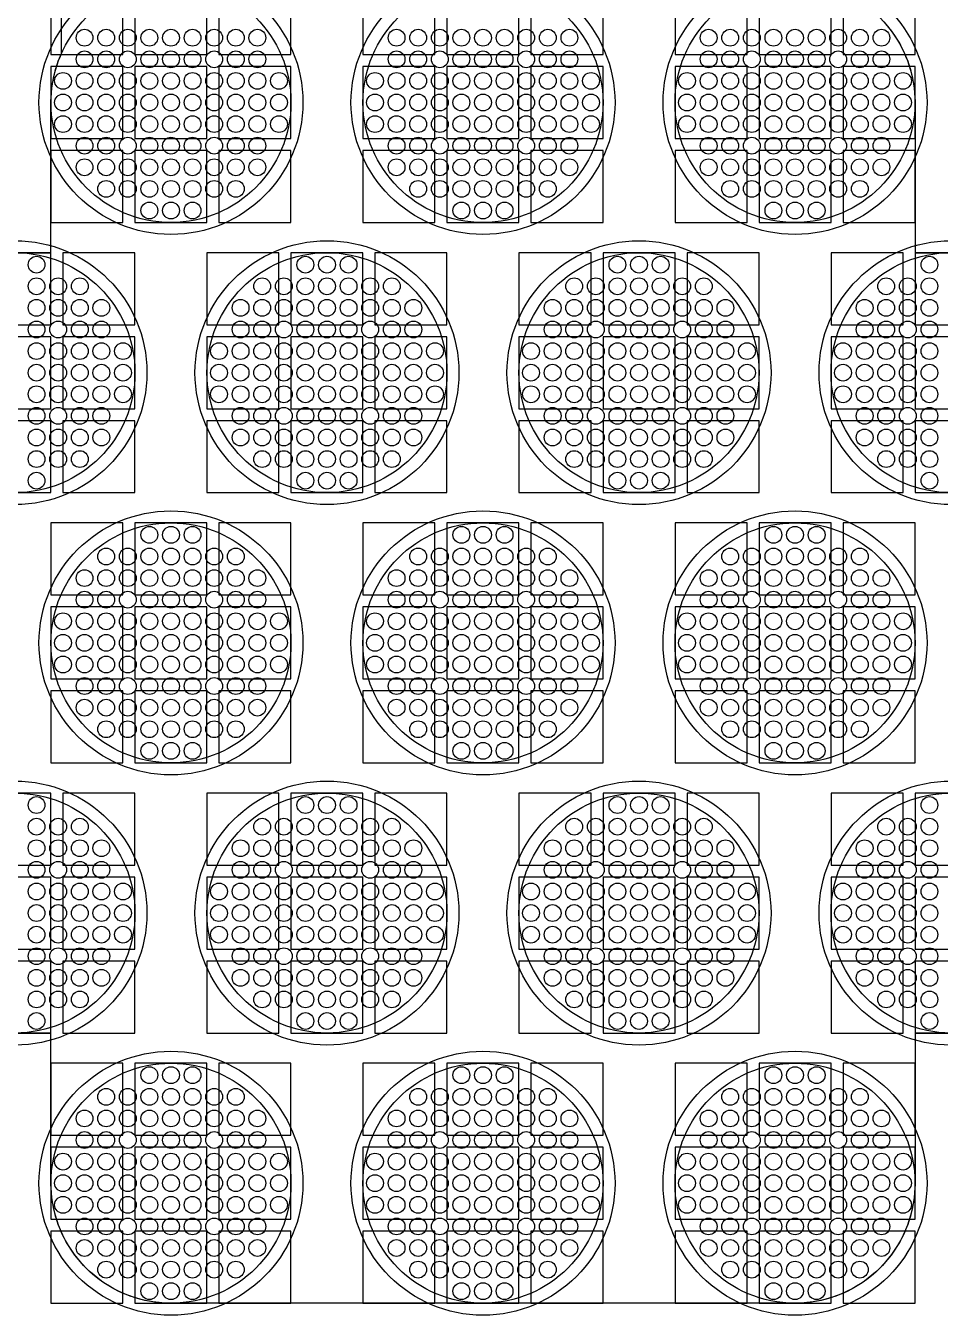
# Model space of a CAD drawing. Extents: x -49 to 54, y -38 to 38.
# Drawn here: x 17.14 to 20.95, y 14.48 to 19.85 of the extents above; entities that cross this region are included whole.
import ezdxf

# ---------------------------------------------------------------- set-up
doc = ezdxf.new("R2010")
doc.units = 0
for name, color, linetype in [('BACK_LAYER', 5, 'CONTINUOUS'), ('COND_LAYER_LOWER_ELECTRODE', 6, 'CONTINUOUS'), ('CONDUCTIVE_LAYER_BACK_LAYER', 2, 'CONTINUOUS'), ('EMITTER', 3, 'CONTINUOUS'), ('LOWER_ELECTRODE', 1, 'CONTINUOUS')]:
    doc.layers.add(name, color=color, linetype=linetype)

msp = doc.modelspace()

# ---------------------------------------------------------------- linework, layer by layer
at = {"layer": 'BACK_LAYER'}
for points in [[(17.2465, 19.7319), (17.5465, 19.7319), (17.5465, 20.0319), (17.2465, 20.0319)], [(17.5965, 19.7319), (17.8965, 19.7319), (17.8965, 20.0319), (17.5965, 20.0319)], [(17.9465, 19.7319), (18.2465, 19.7319), (18.2465, 20.0319), (17.9465, 20.0319)], [(18.5465, 19.7319), (18.8465, 19.7319), (18.8465, 20.0319), (18.5465, 20.0319)], [(18.8965, 19.7319), (19.1965, 19.7319), (19.1965, 20.0319), (18.8965, 20.0319)], [(19.2465, 19.7319), (19.5465, 19.7319), (19.5465, 20.0319), (19.2465, 20.0319)], [(19.8465, 19.7319), (20.1465, 19.7319), (20.1465, 20.0319), (19.8465, 20.0319)], [(20.1965, 19.7319), (20.4965, 19.7319), (20.4965, 20.0319), (20.1965, 20.0319)], [(20.5465, 19.7319), (20.8465, 19.7319), (20.8465, 20.0319), (20.5465, 20.0319)], [(17.2465, 19.3819), (17.5465, 19.3819), (17.5465, 19.6819), (17.2465, 19.6819)], [(17.5965, 19.3819), (17.8965, 19.3819), (17.8965, 19.6819), (17.5965, 19.6819)], [(17.9465, 19.3819), (18.2465, 19.3819), (18.2465, 19.6819), (17.9465, 19.6819)], [(18.5465, 19.3819), (18.8465, 19.3819), (18.8465, 19.6819), (18.5465, 19.6819)], [(18.8965, 19.3819), (19.1965, 19.3819), (19.1965, 19.6819), (18.8965, 19.6819)], [(19.2465, 19.3819), (19.5465, 19.3819), (19.5465, 19.6819), (19.2465, 19.6819)], [(19.8465, 19.3819), (20.1465, 19.3819), (20.1465, 19.6819), (19.8465, 19.6819)], [(20.1965, 19.3819), (20.4965, 19.3819), (20.4965, 19.6819), (20.1965, 19.6819)], [(20.5465, 19.3819), (20.8465, 19.3819), (20.8465, 19.6819), (20.5465, 19.6819)], [(17.2465, 19.0319), (17.5465, 19.0319), (17.5465, 19.3319), (17.2465, 19.3319)], [(17.5965, 19.0319), (17.8965, 19.0319), (17.8965, 19.3319), (17.5965, 19.3319)], [(17.9465, 19.0319), (18.2465, 19.0319), (18.2465, 19.3319), (17.9465, 19.3319)], [(18.5465, 19.0319), (18.8465, 19.0319), (18.8465, 19.3319), (18.5465, 19.3319)], [(18.8965, 19.0319), (19.1965, 19.0319), (19.1965, 19.3319), (18.8965, 19.3319)], [(19.2465, 19.0319), (19.5465, 19.0319), (19.5465, 19.3319), (19.2465, 19.3319)], [(19.8465, 19.0319), (20.1465, 19.0319), (20.1465, 19.3319), (19.8465, 19.3319)], [(20.1965, 19.0319), (20.4965, 19.0319), (20.4965, 19.3319), (20.1965, 19.3319)], [(20.5465, 19.0319), (20.8465, 19.0319), (20.8465, 19.3319), (20.5465, 19.3319)], [(16.9465, 18.6061), (17.2465, 18.6061), (17.2465, 18.9061), (16.9465, 18.9061)], [(17.2965, 18.6061), (17.5965, 18.6061), (17.5965, 18.9061), (17.2965, 18.9061)], [(17.8965, 18.6061), (18.1965, 18.6061), (18.1965, 18.9061), (17.8965, 18.9061)], [(18.2465, 18.6061), (18.5465, 18.6061), (18.5465, 18.9061), (18.2465, 18.9061)], [(18.5965, 18.6061), (18.8965, 18.6061), (18.8965, 18.9061), (18.5965, 18.9061)], [(19.1965, 18.6061), (19.4965, 18.6061), (19.4965, 18.9061), (19.1965, 18.9061)], [(19.5465, 18.6061), (19.8465, 18.6061), (19.8465, 18.9061), (19.5465, 18.9061)], [(19.8965, 18.6061), (20.1965, 18.6061), (20.1965, 18.9061), (19.8965, 18.9061)], [(20.4965, 18.6061), (20.7965, 18.6061), (20.7965, 18.9061), (20.4965, 18.9061)], [(20.8465, 18.6061), (21.1465, 18.6061), (21.1465, 18.9061), (20.8465, 18.9061)], [(16.9465, 18.2561), (17.2465, 18.2561), (17.2465, 18.5561), (16.9465, 18.5561)], [(17.2965, 18.2561), (17.5965, 18.2561), (17.5965, 18.5561), (17.2965, 18.5561)], [(17.8965, 18.2561), (18.1965, 18.2561), (18.1965, 18.5561), (17.8965, 18.5561)], [(18.2465, 18.2561), (18.5465, 18.2561), (18.5465, 18.5561), (18.2465, 18.5561)], [(18.5965, 18.2561), (18.8965, 18.2561), (18.8965, 18.5561), (18.5965, 18.5561)], [(19.1965, 18.2561), (19.4965, 18.2561), (19.4965, 18.5561), (19.1965, 18.5561)], [(19.5465, 18.2561), (19.8465, 18.2561), (19.8465, 18.5561), (19.5465, 18.5561)], [(19.8965, 18.2561), (20.1965, 18.2561), (20.1965, 18.5561), (19.8965, 18.5561)], [(20.4965, 18.2561), (20.7965, 18.2561), (20.7965, 18.5561), (20.4965, 18.5561)], [(20.8465, 18.2561), (21.1465, 18.2561), (21.1465, 18.5561), (20.8465, 18.5561)], [(16.9465, 17.9061), (17.2465, 17.9061), (17.2465, 18.2061), (16.9465, 18.2061)], [(17.2965, 17.9061), (17.5965, 17.9061), (17.5965, 18.2061), (17.2965, 18.2061)], [(17.8965, 17.9061), (18.1965, 17.9061), (18.1965, 18.2061), (17.8965, 18.2061)], [(18.2465, 17.9061), (18.5465, 17.9061), (18.5465, 18.2061), (18.2465, 18.2061)], [(18.5965, 17.9061), (18.8965, 17.9061), (18.8965, 18.2061), (18.5965, 18.2061)], [(19.1965, 17.9061), (19.4965, 17.9061), (19.4965, 18.2061), (19.1965, 18.2061)], [(19.5465, 17.9061), (19.8465, 17.9061), (19.8465, 18.2061), (19.5465, 18.2061)], [(19.8965, 17.9061), (20.1965, 17.9061), (20.1965, 18.2061), (19.8965, 18.2061)], [(20.4965, 17.9061), (20.7965, 17.9061), (20.7965, 18.2061), (20.4965, 18.2061)], [(20.8465, 17.9061), (21.1465, 17.9061), (21.1465, 18.2061), (20.8465, 18.2061)], [(17.2465, 17.4802), (17.5465, 17.4802), (17.5465, 17.7802), (17.2465, 17.7802)], [(17.5965, 17.4802), (17.8965, 17.4802), (17.8965, 17.7802), (17.5965, 17.7802)], [(17.9465, 17.4802), (18.2465, 17.4802), (18.2465, 17.7802), (17.9465, 17.7802)], [(18.5465, 17.4802), (18.8465, 17.4802), (18.8465, 17.7802), (18.5465, 17.7802)], [(18.8965, 17.4802), (19.1965, 17.4802), (19.1965, 17.7802), (18.8965, 17.7802)], [(19.2465, 17.4802), (19.5465, 17.4802), (19.5465, 17.7802), (19.2465, 17.7802)], [(19.8465, 17.4802), (20.1465, 17.4802), (20.1465, 17.7802), (19.8465, 17.7802)], [(20.1965, 17.4802), (20.4965, 17.4802), (20.4965, 17.7802), (20.1965, 17.7802)], [(20.5465, 17.4802), (20.8465, 17.4802), (20.8465, 17.7802), (20.5465, 17.7802)], [(17.2465, 17.1302), (17.5465, 17.1302), (17.5465, 17.4302), (17.2465, 17.4302)], [(17.5965, 17.1302), (17.8965, 17.1302), (17.8965, 17.4302), (17.5965, 17.4302)], [(17.9465, 17.1302), (18.2465, 17.1302), (18.2465, 17.4302), (17.9465, 17.4302)], [(18.5465, 17.1302), (18.8465, 17.1302), (18.8465, 17.4302), (18.5465, 17.4302)], [(18.8965, 17.1302), (19.1965, 17.1302), (19.1965, 17.4302), (18.8965, 17.4302)], [(19.2465, 17.1302), (19.5465, 17.1302), (19.5465, 17.4302), (19.2465, 17.4302)], [(19.8465, 17.1302), (20.1465, 17.1302), (20.1465, 17.4302), (19.8465, 17.4302)], [(20.1965, 17.1302), (20.4965, 17.1302), (20.4965, 17.4302), (20.1965, 17.4302)], [(20.5465, 17.1302), (20.8465, 17.1302), (20.8465, 17.4302), (20.5465, 17.4302)], [(17.2465, 16.7802), (17.5465, 16.7802), (17.5465, 17.0802), (17.2465, 17.0802)], [(17.5965, 16.7802), (17.8965, 16.7802), (17.8965, 17.0802), (17.5965, 17.0802)], [(17.9465, 16.7802), (18.2465, 16.7802), (18.2465, 17.0802), (17.9465, 17.0802)], [(18.5465, 16.7802), (18.8465, 16.7802), (18.8465, 17.0802), (18.5465, 17.0802)], [(18.8965, 16.7802), (19.1965, 16.7802), (19.1965, 17.0802), (18.8965, 17.0802)], [(19.2465, 16.7802), (19.5465, 16.7802), (19.5465, 17.0802), (19.2465, 17.0802)], [(19.8465, 16.7802), (20.1465, 16.7802), (20.1465, 17.0802), (19.8465, 17.0802)], [(20.1965, 16.7802), (20.4965, 16.7802), (20.4965, 17.0802), (20.1965, 17.0802)], [(20.5465, 16.7802), (20.8465, 16.7802), (20.8465, 17.0802), (20.5465, 17.0802)], [(16.9465, 16.3544), (17.2465, 16.3544), (17.2465, 16.6544), (16.9465, 16.6544)], [(17.2965, 16.3544), (17.5965, 16.3544), (17.5965, 16.6544), (17.2965, 16.6544)], [(17.8965, 16.3544), (18.1965, 16.3544), (18.1965, 16.6544), (17.8965, 16.6544)], [(18.2465, 16.3544), (18.5465, 16.3544), (18.5465, 16.6544), (18.2465, 16.6544)], [(18.5965, 16.3544), (18.8965, 16.3544), (18.8965, 16.6544), (18.5965, 16.6544)], [(19.1965, 16.3544), (19.4965, 16.3544), (19.4965, 16.6544), (19.1965, 16.6544)], [(19.5465, 16.3544), (19.8465, 16.3544), (19.8465, 16.6544), (19.5465, 16.6544)], [(19.8965, 16.3544), (20.1965, 16.3544), (20.1965, 16.6544), (19.8965, 16.6544)], [(20.4965, 16.3544), (20.7965, 16.3544), (20.7965, 16.6544), (20.4965, 16.6544)], [(20.8465, 16.3544), (21.1465, 16.3544), (21.1465, 16.6544), (20.8465, 16.6544)], [(16.9465, 16.0044), (17.2465, 16.0044), (17.2465, 16.3044), (16.9465, 16.3044)], [(17.2965, 16.0044), (17.5965, 16.0044), (17.5965, 16.3044), (17.2965, 16.3044)], [(17.8965, 16.0044), (18.1965, 16.0044), (18.1965, 16.3044), (17.8965, 16.3044)], [(18.2465, 16.0044), (18.5465, 16.0044), (18.5465, 16.3044), (18.2465, 16.3044)], [(18.5965, 16.0044), (18.8965, 16.0044), (18.8965, 16.3044), (18.5965, 16.3044)], [(19.1965, 16.0044), (19.4965, 16.0044), (19.4965, 16.3044), (19.1965, 16.3044)], [(19.5465, 16.0044), (19.8465, 16.0044), (19.8465, 16.3044), (19.5465, 16.3044)], [(19.8965, 16.0044), (20.1965, 16.0044), (20.1965, 16.3044), (19.8965, 16.3044)], [(20.4965, 16.0044), (20.7965, 16.0044), (20.7965, 16.3044), (20.4965, 16.3044)], [(20.8465, 16.0044), (21.1465, 16.0044), (21.1465, 16.3044), (20.8465, 16.3044)], [(16.9465, 15.6544), (17.2465, 15.6544), (17.2465, 15.9544), (16.9465, 15.9544)], [(17.2965, 15.6544), (17.5965, 15.6544), (17.5965, 15.9544), (17.2965, 15.9544)], [(17.8965, 15.6544), (18.1965, 15.6544), (18.1965, 15.9544), (17.8965, 15.9544)], [(18.2465, 15.6544), (18.5465, 15.6544), (18.5465, 15.9544), (18.2465, 15.9544)], [(18.5965, 15.6544), (18.8965, 15.6544), (18.8965, 15.9544), (18.5965, 15.9544)], [(19.1965, 15.6544), (19.4965, 15.6544), (19.4965, 15.9544), (19.1965, 15.9544)], [(19.5465, 15.6544), (19.8465, 15.6544), (19.8465, 15.9544), (19.5465, 15.9544)], [(19.8965, 15.6544), (20.1965, 15.6544), (20.1965, 15.9544), (19.8965, 15.9544)], [(20.4965, 15.6544), (20.7965, 15.6544), (20.7965, 15.9544), (20.4965, 15.9544)], [(20.8465, 15.6544), (21.1465, 15.6544), (21.1465, 15.9544), (20.8465, 15.9544)], [(17.2465, 15.2286), (17.5465, 15.2286), (17.5465, 15.5286), (17.2465, 15.5286)], [(17.5965, 15.2286), (17.8965, 15.2286), (17.8965, 15.5286), (17.5965, 15.5286)], [(17.9465, 15.2286), (18.2465, 15.2286), (18.2465, 15.5286), (17.9465, 15.5286)], [(18.5465, 15.2286), (18.8465, 15.2286), (18.8465, 15.5286), (18.5465, 15.5286)], [(18.8965, 15.2286), (19.1965, 15.2286), (19.1965, 15.5286), (18.8965, 15.5286)], [(19.2465, 15.2286), (19.5465, 15.2286), (19.5465, 15.5286), (19.2465, 15.5286)], [(19.8465, 15.2286), (20.1465, 15.2286), (20.1465, 15.5286), (19.8465, 15.5286)], [(20.1965, 15.2286), (20.4965, 15.2286), (20.4965, 15.5286), (20.1965, 15.5286)], [(20.5465, 15.2286), (20.8465, 15.2286), (20.8465, 15.5286), (20.5465, 15.5286)], [(17.2465, 14.8786), (17.5465, 14.8786), (17.5465, 15.1786), (17.2465, 15.1786)], [(17.5965, 14.8786), (17.8965, 14.8786), (17.8965, 15.1786), (17.5965, 15.1786)], [(17.9465, 14.8786), (18.2465, 14.8786), (18.2465, 15.1786), (17.9465, 15.1786)], [(18.5465, 14.8786), (18.8465, 14.8786), (18.8465, 15.1786), (18.5465, 15.1786)], [(18.8965, 14.8786), (19.1965, 14.8786), (19.1965, 15.1786), (18.8965, 15.1786)], [(19.2465, 14.8786), (19.5465, 14.8786), (19.5465, 15.1786), (19.2465, 15.1786)], [(19.8465, 14.8786), (20.1465, 14.8786), (20.1465, 15.1786), (19.8465, 15.1786)], [(20.1965, 14.8786), (20.4965, 14.8786), (20.4965, 15.1786), (20.1965, 15.1786)], [(20.5465, 14.8786), (20.8465, 14.8786), (20.8465, 15.1786), (20.5465, 15.1786)], [(17.2465, 14.5286), (17.5465, 14.5286), (17.5465, 14.8286), (17.2465, 14.8286)], [(17.5965, 14.5286), (17.8965, 14.5286), (17.8965, 14.8286), (17.5965, 14.8286)], [(17.9465, 14.5286), (18.2465, 14.5286), (18.2465, 14.8286), (17.9465, 14.8286)], [(18.5465, 14.5286), (18.8465, 14.5286), (18.8465, 14.8286), (18.5465, 14.8286)], [(18.8965, 14.5286), (19.1965, 14.5286), (19.1965, 14.8286), (18.8965, 14.8286)], [(19.2465, 14.5286), (19.5465, 14.5286), (19.5465, 14.8286), (19.2465, 14.8286)], [(19.8465, 14.5286), (20.1465, 14.5286), (20.1465, 14.8286), (19.8465, 14.8286)], [(20.1965, 14.5286), (20.4965, 14.5286), (20.4965, 14.8286), (20.1965, 14.8286)], [(20.5465, 14.5286), (20.8465, 14.5286), (20.8465, 14.8286), (20.5465, 14.8286)]]:
    msp.add_lwpolyline(points, close=True, dxfattribs=at)
at = {"layer": 'COND_LAYER_LOWER_ELECTRODE'}
for centre in [(17.7465, 19.5319), (19.0465, 19.5319), (20.3465, 19.5319), (17.0965, 18.4061), (18.3965, 18.4061), (19.6965, 18.4061), (20.9965, 18.4061), (17.7465, 17.2802), (19.0465, 17.2802), (20.3465, 17.2802), (17.0965, 16.1544), (18.3965, 16.1544), (19.6965, 16.1544), (20.9965, 16.1544), (17.7465, 15.0286), (19.0465, 15.0286), (20.3465, 15.0286)]:
    msp.add_circle(centre, 0.55, dxfattribs=at)
at = {"layer": 'CONDUCTIVE_LAYER_BACK_LAYER'}
for points in [[(17.0866, 18.906), (17.2465, 18.906), (17.2465, 19.5319), (17.2469, 19.5518), (17.2481, 19.5716), (17.2501, 19.5914), (17.2528, 19.6111), (17.2564, 19.6307), (17.2607, 19.6501), (17.2658, 19.6693), (17.2716, 19.6883), (17.2782, 19.707), (17.2855, 19.7255), (17.2896, 19.7347), (17.2896, 20.5122)], [(20.7238, 19.86), (20.7365, 19.8447), (20.7487, 19.829), (20.7602, 19.8128), (20.771, 19.7961), (20.7812, 19.779), (20.7906, 19.7615), (20.7994, 19.7437), (20.8075, 19.7255), (20.8148, 19.707), (20.8214, 19.6883), (20.8273, 19.6693), (20.8323, 19.6501), (20.8367, 19.6307), (20.8402, 19.6111), (20.843, 19.5914), (20.8449, 19.5716), (20.8461, 19.5518), (20.8465, 19.5319), (20.8465, 18.906), (21.0064, 18.906)], [(21.0064, 15.6545), (20.8465, 15.6545), (20.8465, 15.0286), (20.8461, 15.0087), (20.8449, 14.9888), (20.843, 14.969), (20.8402, 14.9494), (20.8367, 14.9298), (20.8323, 14.9104), (20.8273, 14.8912), (20.8214, 14.8722), (20.8148, 14.8534), (20.8075, 14.8349), (20.7994, 14.8167), (20.7906, 14.7989), (20.7812, 14.7814), (20.771, 14.7643), (20.7602, 14.7477), (20.7487, 14.7315), (20.7365, 14.7157), (20.7238, 14.7004), (20.7104, 14.6857), (20.6965, 14.6715), (20.6821, 14.6579), (20.6671, 14.6448), (20.6515, 14.6324), (20.6356, 14.6206), (20.6191, 14.6094), (20.6022, 14.5989), (20.5849, 14.5891), (20.5673, 14.5799), (20.5493, 14.5715), (20.5309, 14.5638), (20.5123, 14.5568), (20.4934, 14.5506), (20.4743, 14.5452), (20.455, 14.5405), (20.4355, 14.5365), (20.4159, 14.5334), (20.3961, 14.531), (20.3763, 14.5294), (20.3564, 14.5287), (17.7366, 14.5287), (17.7167, 14.5294), (17.6969, 14.531), (17.6771, 14.5334), (17.6575, 14.5365), (17.638, 14.5405), (17.6187, 14.5452), (17.5996, 14.5506), (17.5807, 14.5568), (17.5621, 14.5638), (17.5437, 14.5715), (17.5257, 14.5799), (17.5081, 14.5891), (17.4908, 14.5989), (17.4739, 14.6094), (17.4575, 14.6206), (17.4415, 14.6324), (17.426, 14.6448), (17.411, 14.6579), (17.3965, 14.6715), (17.3826, 14.6857), (17.3692, 14.7004), (17.3565, 14.7157), (17.3443, 14.7315), (17.3329, 14.7477), (17.322, 14.7643), (17.3118, 14.7814), (17.3024, 14.7989), (17.2936, 14.8167), (17.2855, 14.8349), (17.2782, 14.8534), (17.2716, 14.8722), (17.2658, 14.8912), (17.2607, 14.9104), (17.2564, 14.9298), (17.2528, 14.9494), (17.2501, 14.969), (17.2481, 14.9888), (17.2469, 15.0087), (17.2465, 15.0286), (17.2465, 15.6545), (17.0866, 15.6545)]]:
    msp.add_lwpolyline(points, dxfattribs=at)
at = {"layer": 'EMITTER'}
for centre in [(17.7465, 19.5319), (19.0465, 19.5319), (20.3465, 19.5319), (17.0965, 18.4061), (18.3965, 18.4061), (19.6965, 18.4061), (20.9965, 18.4061), (17.7465, 17.2802), (19.0465, 17.2802), (20.3465, 17.2802), (17.0965, 16.1544), (18.3965, 16.1544), (19.6965, 16.1544), (20.9965, 16.1544), (17.7465, 15.0286), (19.0465, 15.0286), (20.3465, 15.0286)]:
    msp.add_circle(centre, 0.5, dxfattribs=at)
at = {"layer": 'LOWER_ELECTRODE'}
for centre in [(17.3865, 19.8019), (17.4765, 19.8019), (17.5665, 19.8019), (17.6565, 19.8019), (17.7465, 19.8019), (17.8365, 19.8019), (17.9265, 19.8019), (18.0165, 19.8019), (18.1065, 19.8019), (18.6865, 19.8019), (18.7765, 19.8019), (18.8665, 19.8019), (18.9565, 19.8019), (19.0465, 19.8019), (19.1365, 19.8019), (19.2265, 19.8019), (19.3165, 19.8019), (19.4065, 19.8019), (19.9865, 19.8019), (20.0765, 19.8019), (20.1665, 19.8019), (20.2565, 19.8019), (20.3465, 19.8019), (20.4365, 19.8019), (20.5265, 19.8019), (20.6165, 19.8019), (20.7065, 19.8019), (17.3865, 19.7119), (17.4765, 19.7119), (17.5665, 19.7119), (17.6565, 19.7119), (17.7465, 19.7119), (17.8365, 19.7119), (17.9265, 19.7119), (18.0165, 19.7119), (18.1065, 19.7119), (18.6865, 19.7119), (18.7765, 19.7119), (18.8665, 19.7119), (18.9565, 19.7119), (19.0465, 19.7119), (19.1365, 19.7119), (19.2265, 19.7119), (19.3165, 19.7119), (19.4065, 19.7119), (19.9865, 19.7119), (20.0765, 19.7119), (20.1665, 19.7119), (20.2565, 19.7119), (20.3465, 19.7119), (20.4365, 19.7119), (20.5265, 19.7119), (20.6165, 19.7119), (20.7065, 19.7119), (17.2965, 19.6219), (17.3865, 19.6219), (17.4765, 19.6219), (17.5665, 19.6219), (17.6565, 19.6219), (17.7465, 19.6219), (17.8365, 19.6219), (17.9265, 19.6219), (18.0165, 19.6219), (18.1065, 19.6219), (18.1965, 19.6219), (18.5965, 19.6219), (18.6865, 19.6219), (18.7765, 19.6219), (18.8665, 19.6219), (18.9565, 19.6219), (19.0465, 19.6219), (19.1365, 19.6219), (19.2265, 19.6219), (19.3165, 19.6219), (19.4065, 19.6219), (19.4965, 19.6219), (19.8965, 19.6219), (19.9865, 19.6219), (20.0765, 19.6219), (20.1665, 19.6219), (20.2565, 19.6219), (20.3465, 19.6219), (20.4365, 19.6219), (20.5265, 19.6219), (20.6165, 19.6219), (20.7065, 19.6219), (20.7965, 19.6219), (17.2965, 19.5319), (17.3865, 19.5319), (17.4765, 19.5319), (17.5665, 19.5319), (17.6565, 19.5319), (17.7465, 19.5319), (17.8365, 19.5319), (17.9265, 19.5319), (18.0165, 19.5319), (18.1065, 19.5319), (18.1965, 19.5319), (18.5965, 19.5319), (18.6865, 19.5319), (18.7765, 19.5319), (18.8665, 19.5319), (18.9565, 19.5319), (19.0465, 19.5319), (19.1365, 19.5319), (19.2265, 19.5319), (19.3165, 19.5319), (19.4065, 19.5319), (19.4965, 19.5319), (19.8965, 19.5319), (19.9865, 19.5319), (20.0765, 19.5319), (20.1665, 19.5319), (20.2565, 19.5319), (20.3465, 19.5319), (20.4365, 19.5319), (20.5265, 19.5319), (20.6165, 19.5319), (20.7065, 19.5319), (20.7965, 19.5319), (17.2965, 19.4419), (17.3865, 19.4419), (17.4765, 19.4419), (17.5665, 19.4419), (17.6565, 19.4419), (17.7465, 19.4419), (17.8365, 19.4419), (17.9265, 19.4419), (18.0165, 19.4419), (18.1065, 19.4419), (18.1965, 19.4419), (18.5965, 19.4419), (18.6865, 19.4419), (18.7765, 19.4419), (18.8665, 19.4419), (18.9565, 19.4419), (19.0465, 19.4419), (19.1365, 19.4419), (19.2265, 19.4419), (19.3165, 19.4419), (19.4065, 19.4419), (19.4965, 19.4419), (19.8965, 19.4419), (19.9865, 19.4419), (20.0765, 19.4419), (20.1665, 19.4419), (20.2565, 19.4419), (20.3465, 19.4419), (20.4365, 19.4419), (20.5265, 19.4419), (20.6165, 19.4419), (20.7065, 19.4419), (20.7965, 19.4419), (17.3865, 19.3519), (17.4765, 19.3519), (17.5665, 19.3519), (17.6565, 19.3519), (17.7465, 19.3519), (17.8365, 19.3519), (17.9265, 19.3519), (18.0165, 19.3519), (18.1065, 19.3519), (18.6865, 19.3519), (18.7765, 19.3519), (18.8665, 19.3519), (18.9565, 19.3519), (19.0465, 19.3519), (19.1365, 19.3519), (19.2265, 19.3519), (19.3165, 19.3519), (19.4065, 19.3519), (19.9865, 19.3519), (20.0765, 19.3519), (20.1665, 19.3519), (20.2565, 19.3519), (20.3465, 19.3519), (20.4365, 19.3519), (20.5265, 19.3519), (20.6165, 19.3519), (20.7065, 19.3519), (17.3865, 19.2619), (17.4765, 19.2619), (17.5665, 19.2619), (17.6565, 19.2619), (17.7465, 19.2619), (17.8365, 19.2619), (17.9265, 19.2619), (18.0165, 19.2619), (18.1065, 19.2619), (18.6865, 19.2619), (18.7765, 19.2619), (18.8665, 19.2619), (18.9565, 19.2619), (19.0465, 19.2619), (19.1365, 19.2619), (19.2265, 19.2619), (19.3165, 19.2619), (19.4065, 19.2619), (19.9865, 19.2619), (20.0765, 19.2619), (20.1665, 19.2619), (20.2565, 19.2619), (20.3465, 19.2619), (20.4365, 19.2619), (20.5265, 19.2619), (20.6165, 19.2619), (20.7065, 19.2619), (17.4765, 19.1719), (17.5665, 19.1719), (17.6565, 19.1719), (17.7465, 19.1719), (17.8365, 19.1719), (17.9265, 19.1719), (18.0165, 19.1719), (18.7765, 19.1719), (18.8665, 19.1719), (18.9565, 19.1719), (19.0465, 19.1719), (19.1365, 19.1719), (19.2265, 19.1719), (19.3165, 19.1719), (20.0765, 19.1719), (20.1665, 19.1719), (20.2565, 19.1719), (20.3465, 19.1719), (20.4365, 19.1719), (20.5265, 19.1719), (20.6165, 19.1719), (17.6565, 19.0819), (17.7465, 19.0819), (17.8365, 19.0819), (18.9565, 19.0819), (19.0465, 19.0819), (19.1365, 19.0819), (20.2565, 19.0819), (20.3465, 19.0819), (20.4365, 19.0819), (17.1865, 18.8561), (18.3065, 18.8561), (18.3965, 18.8561), (18.4865, 18.8561), (19.6065, 18.8561), (19.6965, 18.8561), (19.7865, 18.8561), (20.9065, 18.8561), (17.1865, 18.7661), (17.2765, 18.7661), (17.3665, 18.7661), (18.1265, 18.7661), (18.2165, 18.7661), (18.3065, 18.7661), (18.3965, 18.7661), (18.4865, 18.7661), (18.5765, 18.7661), (18.6665, 18.7661), (19.4265, 18.7661), (19.5165, 18.7661), (19.6065, 18.7661), (19.6965, 18.7661), (19.7865, 18.7661), (19.8765, 18.7661), (19.9665, 18.7661), (20.7265, 18.7661), (20.8165, 18.7661), (20.9065, 18.7661), (17.1865, 18.6761), (17.2765, 18.6761), (17.3665, 18.6761), (17.4565, 18.6761), (18.0365, 18.6761), (18.1265, 18.6761), (18.2165, 18.6761), (18.3065, 18.6761), (18.3965, 18.6761), (18.4865, 18.6761), (18.5765, 18.6761), (18.6665, 18.6761), (18.7565, 18.6761), (19.3365, 18.6761), (19.4265, 18.6761), (19.5165, 18.6761), (19.6065, 18.6761), (19.6965, 18.6761), (19.7865, 18.6761), (19.8765, 18.6761), (19.9665, 18.6761), (20.0565, 18.6761), (20.6365, 18.6761), (20.7265, 18.6761), (20.8165, 18.6761), (20.9065, 18.6761), (17.1865, 18.5861), (17.2765, 18.5861), (17.3665, 18.5861), (17.4565, 18.5861), (18.0365, 18.5861), (18.1265, 18.5861), (18.2165, 18.5861), (18.3065, 18.5861), (18.3965, 18.5861), (18.4865, 18.5861), (18.5765, 18.5861), (18.6665, 18.5861), (18.7565, 18.5861), (19.3365, 18.5861), (19.4265, 18.5861), (19.5165, 18.5861), (19.6065, 18.5861), (19.6965, 18.5861), (19.7865, 18.5861), (19.8765, 18.5861), (19.9665, 18.5861), (20.0565, 18.5861), (20.6365, 18.5861), (20.7265, 18.5861), (20.8165, 18.5861), (20.9065, 18.5861), (17.1865, 18.4961), (17.2765, 18.4961), (17.3665, 18.4961), (17.4565, 18.4961), (17.5465, 18.4961), (17.9465, 18.4961), (18.0365, 18.4961), (18.1265, 18.4961), (18.2165, 18.4961), (18.3065, 18.4961), (18.3965, 18.4961), (18.4865, 18.4961), (18.5765, 18.4961), (18.6665, 18.4961), (18.7565, 18.4961), (18.8465, 18.4961), (19.2465, 18.4961), (19.3365, 18.4961), (19.4265, 18.4961), (19.5165, 18.4961), (19.6065, 18.4961), (19.6965, 18.4961), (19.7865, 18.4961), (19.8765, 18.4961), (19.9665, 18.4961), (20.0565, 18.4961), (20.1465, 18.4961), (20.5465, 18.4961), (20.6365, 18.4961), (20.7265, 18.4961), (20.8165, 18.4961), (20.9065, 18.4961), (17.1865, 18.4061), (17.2765, 18.4061), (17.3665, 18.4061), (17.4565, 18.4061), (17.5465, 18.4061), (17.9465, 18.4061), (18.0365, 18.4061), (18.1265, 18.4061), (18.2165, 18.4061), (18.3065, 18.4061), (18.3965, 18.4061), (18.4865, 18.4061), (18.5765, 18.4061), (18.6665, 18.4061), (18.7565, 18.4061), (18.8465, 18.4061), (19.2465, 18.4061), (19.3365, 18.4061), (19.4265, 18.4061), (19.5165, 18.4061), (19.6065, 18.4061), (19.6965, 18.4061), (19.7865, 18.4061), (19.8765, 18.4061), (19.9665, 18.4061), (20.0565, 18.4061), (20.1465, 18.4061), (20.5465, 18.4061), (20.6365, 18.4061), (20.7265, 18.4061), (20.8165, 18.4061), (20.9065, 18.4061), (17.1865, 18.3161), (17.2765, 18.3161), (17.3665, 18.3161), (17.4565, 18.3161), (17.5465, 18.3161), (17.9465, 18.3161), (18.0365, 18.3161), (18.1265, 18.3161), (18.2165, 18.3161), (18.3065, 18.3161), (18.3965, 18.3161), (18.4865, 18.3161), (18.5765, 18.3161), (18.6665, 18.3161), (18.7565, 18.3161), (18.8465, 18.3161), (19.2465, 18.3161), (19.3365, 18.3161), (19.4265, 18.3161), (19.5165, 18.3161), (19.6065, 18.3161), (19.6965, 18.3161), (19.7865, 18.3161), (19.8765, 18.3161), (19.9665, 18.3161), (20.0565, 18.3161), (20.1465, 18.3161), (20.5465, 18.3161), (20.6365, 18.3161), (20.7265, 18.3161), (20.8165, 18.3161), (20.9065, 18.3161), (17.1865, 18.2261), (17.2765, 18.2261), (17.3665, 18.2261), (17.4565, 18.2261), (18.0365, 18.2261), (18.1265, 18.2261), (18.2165, 18.2261), (18.3065, 18.2261), (18.3965, 18.2261), (18.4865, 18.2261), (18.5765, 18.2261), (18.6665, 18.2261), (18.7565, 18.2261), (19.3365, 18.2261), (19.4265, 18.2261), (19.5165, 18.2261), (19.6065, 18.2261), (19.6965, 18.2261), (19.7865, 18.2261), (19.8765, 18.2261), (19.9665, 18.2261), (20.0565, 18.2261), (20.6365, 18.2261), (20.7265, 18.2261), (20.8165, 18.2261), (20.9065, 18.2261), (17.1865, 18.1361), (17.2765, 18.1361), (17.3665, 18.1361), (17.4565, 18.1361), (18.0365, 18.1361), (18.1265, 18.1361), (18.2165, 18.1361), (18.3065, 18.1361), (18.3965, 18.1361), (18.4865, 18.1361), (18.5765, 18.1361), (18.6665, 18.1361), (18.7565, 18.1361), (19.3365, 18.1361), (19.4265, 18.1361), (19.5165, 18.1361), (19.6065, 18.1361), (19.6965, 18.1361), (19.7865, 18.1361), (19.8765, 18.1361), (19.9665, 18.1361), (20.0565, 18.1361), (20.6365, 18.1361), (20.7265, 18.1361), (20.8165, 18.1361), (20.9065, 18.1361), (17.1865, 18.0461), (17.2765, 18.0461), (17.3665, 18.0461), (18.1265, 18.0461), (18.2165, 18.0461), (18.3065, 18.0461), (18.3965, 18.0461), (18.4865, 18.0461), (18.5765, 18.0461), (18.6665, 18.0461), (19.4265, 18.0461), (19.5165, 18.0461), (19.6065, 18.0461), (19.6965, 18.0461), (19.7865, 18.0461), (19.8765, 18.0461), (19.9665, 18.0461), (20.7265, 18.0461), (20.8165, 18.0461), (20.9065, 18.0461), (17.1865, 17.9561), (18.3065, 17.9561), (18.3965, 17.9561), (18.4865, 17.9561), (19.6065, 17.9561), (19.6965, 17.9561), (19.7865, 17.9561), (20.9065, 17.9561), (17.6565, 17.7302), (17.7465, 17.7302), (17.8365, 17.7302), (18.9565, 17.7302), (19.0465, 17.7302), (19.1365, 17.7302), (20.2565, 17.7302), (20.3465, 17.7302), (20.4365, 17.7302), (17.4765, 17.6402), (17.5665, 17.6402), (17.6565, 17.6402), (17.7465, 17.6402), (17.8365, 17.6402), (17.9265, 17.6402), (18.0165, 17.6402), (18.7765, 17.6402), (18.8665, 17.6402), (18.9565, 17.6402), (19.0465, 17.6402), (19.1365, 17.6402), (19.2265, 17.6402), (19.3165, 17.6402), (20.0765, 17.6402), (20.1665, 17.6402), (20.2565, 17.6402), (20.3465, 17.6402), (20.4365, 17.6402), (20.5265, 17.6402), (20.6165, 17.6402), (17.3865, 17.5502), (17.4765, 17.5502), (17.5665, 17.5502), (17.6565, 17.5502), (17.7465, 17.5502), (17.8365, 17.5502), (17.9265, 17.5502), (18.0165, 17.5502), (18.1065, 17.5502), (18.6865, 17.5502), (18.7765, 17.5502), (18.8665, 17.5502), (18.9565, 17.5502), (19.0465, 17.5502), (19.1365, 17.5502), (19.2265, 17.5502), (19.3165, 17.5502), (19.4065, 17.5502), (19.9865, 17.5502), (20.0765, 17.5502), (20.1665, 17.5502), (20.2565, 17.5502), (20.3465, 17.5502), (20.4365, 17.5502), (20.5265, 17.5502), (20.6165, 17.5502), (20.7065, 17.5502), (17.3865, 17.4602), (17.4765, 17.4602), (17.5665, 17.4602), (17.6565, 17.4602), (17.7465, 17.4602), (17.8365, 17.4602), (17.9265, 17.4602), (18.0165, 17.4602), (18.1065, 17.4602), (18.6865, 17.4602), (18.7765, 17.4602), (18.8665, 17.4602), (18.9565, 17.4602), (19.0465, 17.4602), (19.1365, 17.4602), (19.2265, 17.4602), (19.3165, 17.4602), (19.4065, 17.4602), (19.9865, 17.4602), (20.0765, 17.4602), (20.1665, 17.4602), (20.2565, 17.4602), (20.3465, 17.4602), (20.4365, 17.4602), (20.5265, 17.4602), (20.6165, 17.4602), (20.7065, 17.4602), (17.2965, 17.3702), (17.3865, 17.3702), (17.4765, 17.3702), (17.5665, 17.3702), (17.6565, 17.3702), (17.7465, 17.3702), (17.8365, 17.3702), (17.9265, 17.3702), (18.0165, 17.3702), (18.1065, 17.3702), (18.1965, 17.3702), (18.5965, 17.3702), (18.6865, 17.3702), (18.7765, 17.3702), (18.8665, 17.3702), (18.9565, 17.3702), (19.0465, 17.3702), (19.1365, 17.3702), (19.2265, 17.3702), (19.3165, 17.3702), (19.4065, 17.3702), (19.4965, 17.3702), (19.8965, 17.3702), (19.9865, 17.3702), (20.0765, 17.3702), (20.1665, 17.3702), (20.2565, 17.3702), (20.3465, 17.3702), (20.4365, 17.3702), (20.5265, 17.3702), (20.6165, 17.3702), (20.7065, 17.3702), (20.7965, 17.3702), (17.2965, 17.2802), (17.3865, 17.2802), (17.4765, 17.2802), (17.5665, 17.2802), (17.6565, 17.2802), (17.7465, 17.2802), (17.8365, 17.2802), (17.9265, 17.2802), (18.0165, 17.2802), (18.1065, 17.2802), (18.1965, 17.2802), (18.5965, 17.2802), (18.6865, 17.2802), (18.7765, 17.2802), (18.8665, 17.2802), (18.9565, 17.2802), (19.0465, 17.2802), (19.1365, 17.2802), (19.2265, 17.2802), (19.3165, 17.2802), (19.4065, 17.2802), (19.4965, 17.2802), (19.8965, 17.2802), (19.9865, 17.2802), (20.0765, 17.2802), (20.1665, 17.2802), (20.2565, 17.2802), (20.3465, 17.2802), (20.4365, 17.2802), (20.5265, 17.2802), (20.6165, 17.2802), (20.7065, 17.2802), (20.7965, 17.2802), (17.2965, 17.1902), (17.3865, 17.1902), (17.4765, 17.1902), (17.5665, 17.1902), (17.6565, 17.1902), (17.7465, 17.1902), (17.8365, 17.1902), (17.9265, 17.1902), (18.0165, 17.1902), (18.1065, 17.1902), (18.1965, 17.1902), (18.5965, 17.1902), (18.6865, 17.1902), (18.7765, 17.1902), (18.8665, 17.1902), (18.9565, 17.1902), (19.0465, 17.1902), (19.1365, 17.1902), (19.2265, 17.1902), (19.3165, 17.1902), (19.4065, 17.1902), (19.4965, 17.1902), (19.8965, 17.1902), (19.9865, 17.1902), (20.0765, 17.1902), (20.1665, 17.1902), (20.2565, 17.1902), (20.3465, 17.1902), (20.4365, 17.1902), (20.5265, 17.1902), (20.6165, 17.1902), (20.7065, 17.1902), (20.7965, 17.1902), (17.3865, 17.1002), (17.4765, 17.1002), (17.5665, 17.1002), (17.6565, 17.1002), (17.7465, 17.1002), (17.8365, 17.1002), (17.9265, 17.1002), (18.0165, 17.1002), (18.1065, 17.1002), (18.6865, 17.1002), (18.7765, 17.1002), (18.8665, 17.1002), (18.9565, 17.1002), (19.0465, 17.1002), (19.1365, 17.1002), (19.2265, 17.1002), (19.3165, 17.1002), (19.4065, 17.1002), (19.9865, 17.1002), (20.0765, 17.1002), (20.1665, 17.1002), (20.2565, 17.1002), (20.3465, 17.1002), (20.4365, 17.1002), (20.5265, 17.1002), (20.6165, 17.1002), (20.7065, 17.1002), (17.3865, 17.0102), (17.4765, 17.0102), (17.5665, 17.0102), (17.6565, 17.0102), (17.7465, 17.0102), (17.8365, 17.0102), (17.9265, 17.0102), (18.0165, 17.0102), (18.1065, 17.0102), (18.6865, 17.0102), (18.7765, 17.0102), (18.8665, 17.0102), (18.9565, 17.0102), (19.0465, 17.0102), (19.1365, 17.0102), (19.2265, 17.0102), (19.3165, 17.0102), (19.4065, 17.0102), (19.9865, 17.0102), (20.0765, 17.0102), (20.1665, 17.0102), (20.2565, 17.0102), (20.3465, 17.0102), (20.4365, 17.0102), (20.5265, 17.0102), (20.6165, 17.0102), (20.7065, 17.0102), (17.4765, 16.9202), (17.5665, 16.9202), (17.6565, 16.9202), (17.7465, 16.9202), (17.8365, 16.9202), (17.9265, 16.9202), (18.0165, 16.9202), (18.7765, 16.9202), (18.8665, 16.9202), (18.9565, 16.9202), (19.0465, 16.9202), (19.1365, 16.9202), (19.2265, 16.9202), (19.3165, 16.9202), (20.0765, 16.9202), (20.1665, 16.9202), (20.2565, 16.9202), (20.3465, 16.9202), (20.4365, 16.9202), (20.5265, 16.9202), (20.6165, 16.9202), (17.6565, 16.8302), (17.7465, 16.8302), (17.8365, 16.8302), (18.9565, 16.8302), (19.0465, 16.8302), (19.1365, 16.8302), (20.2565, 16.8302), (20.3465, 16.8302), (20.4365, 16.8302), (17.1865, 16.6044), (18.3065, 16.6044), (18.3965, 16.6044), (18.4865, 16.6044), (19.6065, 16.6044), (19.6965, 16.6044), (19.7865, 16.6044), (20.9065, 16.6044), (17.1865, 16.5144), (17.2765, 16.5144), (17.3665, 16.5144), (18.1265, 16.5144), (18.2165, 16.5144), (18.3065, 16.5144), (18.3965, 16.5144), (18.4865, 16.5144), (18.5765, 16.5144), (18.6665, 16.5144), (19.4265, 16.5144), (19.5165, 16.5144), (19.6065, 16.5144), (19.6965, 16.5144), (19.7865, 16.5144), (19.8765, 16.5144), (19.9665, 16.5144), (20.7265, 16.5144), (20.8165, 16.5144), (20.9065, 16.5144), (17.1865, 16.4244), (17.2765, 16.4244), (17.3665, 16.4244), (17.4565, 16.4244), (18.0365, 16.4244), (18.1265, 16.4244), (18.2165, 16.4244), (18.3065, 16.4244), (18.3965, 16.4244), (18.4865, 16.4244), (18.5765, 16.4244), (18.6665, 16.4244), (18.7565, 16.4244), (19.3365, 16.4244), (19.4265, 16.4244), (19.5165, 16.4244), (19.6065, 16.4244), (19.6965, 16.4244), (19.7865, 16.4244), (19.8765, 16.4244), (19.9665, 16.4244), (20.0565, 16.4244), (20.6365, 16.4244), (20.7265, 16.4244), (20.8165, 16.4244), (20.9065, 16.4244), (17.1865, 16.3344), (17.2765, 16.3344), (17.3665, 16.3344), (17.4565, 16.3344), (18.0365, 16.3344), (18.1265, 16.3344), (18.2165, 16.3344), (18.3065, 16.3344), (18.3965, 16.3344), (18.4865, 16.3344), (18.5765, 16.3344), (18.6665, 16.3344), (18.7565, 16.3344), (19.3365, 16.3344), (19.4265, 16.3344), (19.5165, 16.3344), (19.6065, 16.3344), (19.6965, 16.3344), (19.7865, 16.3344), (19.8765, 16.3344), (19.9665, 16.3344), (20.0565, 16.3344), (20.6365, 16.3344), (20.7265, 16.3344), (20.8165, 16.3344), (20.9065, 16.3344), (17.1865, 16.2444), (17.2765, 16.2444), (17.3665, 16.2444), (17.4565, 16.2444), (17.5465, 16.2444), (17.9465, 16.2444), (18.0365, 16.2444), (18.1265, 16.2444), (18.2165, 16.2444), (18.3065, 16.2444), (18.3965, 16.2444), (18.4865, 16.2444), (18.5765, 16.2444), (18.6665, 16.2444), (18.7565, 16.2444), (18.8465, 16.2444), (19.2465, 16.2444), (19.3365, 16.2444), (19.4265, 16.2444), (19.5165, 16.2444), (19.6065, 16.2444), (19.6965, 16.2444), (19.7865, 16.2444), (19.8765, 16.2444), (19.9665, 16.2444), (20.0565, 16.2444), (20.1465, 16.2444), (20.5465, 16.2444), (20.6365, 16.2444), (20.7265, 16.2444), (20.8165, 16.2444), (20.9065, 16.2444), (17.1865, 16.1544), (17.2765, 16.1544), (17.3665, 16.1544), (17.4565, 16.1544), (17.5465, 16.1544), (17.9465, 16.1544), (18.0365, 16.1544), (18.1265, 16.1544), (18.2165, 16.1544), (18.3065, 16.1544), (18.3965, 16.1544), (18.4865, 16.1544), (18.5765, 16.1544), (18.6665, 16.1544), (18.7565, 16.1544), (18.8465, 16.1544), (19.2465, 16.1544), (19.3365, 16.1544), (19.4265, 16.1544), (19.5165, 16.1544), (19.6065, 16.1544), (19.6965, 16.1544), (19.7865, 16.1544), (19.8765, 16.1544), (19.9665, 16.1544), (20.0565, 16.1544), (20.1465, 16.1544), (20.5465, 16.1544), (20.6365, 16.1544), (20.7265, 16.1544), (20.8165, 16.1544), (20.9065, 16.1544), (17.1865, 16.0644), (17.2765, 16.0644), (17.3665, 16.0644), (17.4565, 16.0644), (17.5465, 16.0644), (17.9465, 16.0644), (18.0365, 16.0644), (18.1265, 16.0644), (18.2165, 16.0644), (18.3065, 16.0644), (18.3965, 16.0644), (18.4865, 16.0644), (18.5765, 16.0644), (18.6665, 16.0644), (18.7565, 16.0644), (18.8465, 16.0644), (19.2465, 16.0644), (19.3365, 16.0644), (19.4265, 16.0644), (19.5165, 16.0644), (19.6065, 16.0644), (19.6965, 16.0644), (19.7865, 16.0644), (19.8765, 16.0644), (19.9665, 16.0644), (20.0565, 16.0644), (20.1465, 16.0644), (20.5465, 16.0644), (20.6365, 16.0644), (20.7265, 16.0644), (20.8165, 16.0644), (20.9065, 16.0644), (17.1865, 15.9744), (17.2765, 15.9744), (17.3665, 15.9744), (17.4565, 15.9744), (18.0365, 15.9744), (18.1265, 15.9744), (18.2165, 15.9744), (18.3065, 15.9744), (18.3965, 15.9744), (18.4865, 15.9744), (18.5765, 15.9744), (18.6665, 15.9744), (18.7565, 15.9744), (19.3365, 15.9744), (19.4265, 15.9744), (19.5165, 15.9744), (19.6065, 15.9744), (19.6965, 15.9744), (19.7865, 15.9744), (19.8765, 15.9744), (19.9665, 15.9744), (20.0565, 15.9744), (20.6365, 15.9744), (20.7265, 15.9744), (20.8165, 15.9744), (20.9065, 15.9744), (17.1865, 15.8844), (17.2765, 15.8844), (17.3665, 15.8844), (17.4565, 15.8844), (18.0365, 15.8844), (18.1265, 15.8844), (18.2165, 15.8844), (18.3065, 15.8844), (18.3965, 15.8844), (18.4865, 15.8844), (18.5765, 15.8844), (18.6665, 15.8844), (18.7565, 15.8844), (19.3365, 15.8844), (19.4265, 15.8844), (19.5165, 15.8844), (19.6065, 15.8844), (19.6965, 15.8844), (19.7865, 15.8844), (19.8765, 15.8844), (19.9665, 15.8844), (20.0565, 15.8844), (20.6365, 15.8844), (20.7265, 15.8844), (20.8165, 15.8844), (20.9065, 15.8844), (17.1865, 15.7944), (17.2765, 15.7944), (17.3665, 15.7944), (18.1265, 15.7944), (18.2165, 15.7944), (18.3065, 15.7944), (18.3965, 15.7944), (18.4865, 15.7944), (18.5765, 15.7944), (18.6665, 15.7944), (19.4265, 15.7944), (19.5165, 15.7944), (19.6065, 15.7944), (19.6965, 15.7944), (19.7865, 15.7944), (19.8765, 15.7944), (19.9665, 15.7944), (20.7265, 15.7944), (20.8165, 15.7944), (20.9065, 15.7944), (17.1865, 15.7044), (18.3065, 15.7044), (18.3965, 15.7044), (18.4865, 15.7044), (19.6065, 15.7044), (19.6965, 15.7044), (19.7865, 15.7044), (20.9065, 15.7044), (17.6565, 15.4786), (17.7465, 15.4786), (17.8365, 15.4786), (18.9565, 15.4786), (19.0465, 15.4786), (19.1365, 15.4786), (20.2565, 15.4786), (20.3465, 15.4786), (20.4365, 15.4786), (17.4765, 15.3886), (17.5665, 15.3886), (17.6565, 15.3886), (17.7465, 15.3886), (17.8365, 15.3886), (17.9265, 15.3886), (18.0165, 15.3886), (18.7765, 15.3886), (18.8665, 15.3886), (18.9565, 15.3886), (19.0465, 15.3886), (19.1365, 15.3886), (19.2265, 15.3886), (19.3165, 15.3886), (20.0765, 15.3886), (20.1665, 15.3886), (20.2565, 15.3886), (20.3465, 15.3886), (20.4365, 15.3886), (20.5265, 15.3886), (20.6165, 15.3886), (17.3865, 15.2986), (17.4765, 15.2986), (17.5665, 15.2986), (17.6565, 15.2986), (17.7465, 15.2986), (17.8365, 15.2986), (17.9265, 15.2986), (18.0165, 15.2986), (18.1065, 15.2986), (18.6865, 15.2986), (18.7765, 15.2986), (18.8665, 15.2986), (18.9565, 15.2986), (19.0465, 15.2986), (19.1365, 15.2986), (19.2265, 15.2986), (19.3165, 15.2986), (19.4065, 15.2986), (19.9865, 15.2986), (20.0765, 15.2986), (20.1665, 15.2986), (20.2565, 15.2986), (20.3465, 15.2986), (20.4365, 15.2986), (20.5265, 15.2986), (20.6165, 15.2986), (20.7065, 15.2986), (17.3865, 15.2086), (17.4765, 15.2086), (17.5665, 15.2086), (17.6565, 15.2086), (17.7465, 15.2086), (17.8365, 15.2086), (17.9265, 15.2086), (18.0165, 15.2086), (18.1065, 15.2086), (18.6865, 15.2086), (18.7765, 15.2086), (18.8665, 15.2086), (18.9565, 15.2086), (19.0465, 15.2086), (19.1365, 15.2086), (19.2265, 15.2086), (19.3165, 15.2086), (19.4065, 15.2086), (19.9865, 15.2086), (20.0765, 15.2086), (20.1665, 15.2086), (20.2565, 15.2086), (20.3465, 15.2086), (20.4365, 15.2086), (20.5265, 15.2086), (20.6165, 15.2086), (20.7065, 15.2086), (17.2965, 15.1186), (17.3865, 15.1186), (17.4765, 15.1186), (17.5665, 15.1186), (17.6565, 15.1186), (17.7465, 15.1186), (17.8365, 15.1186), (17.9265, 15.1186), (18.0165, 15.1186), (18.1065, 15.1186), (18.1965, 15.1186), (18.5965, 15.1186), (18.6865, 15.1186), (18.7765, 15.1186), (18.8665, 15.1186), (18.9565, 15.1186), (19.0465, 15.1186), (19.1365, 15.1186), (19.2265, 15.1186), (19.3165, 15.1186), (19.4065, 15.1186), (19.4965, 15.1186), (19.8965, 15.1186), (19.9865, 15.1186), (20.0765, 15.1186), (20.1665, 15.1186), (20.2565, 15.1186), (20.3465, 15.1186), (20.4365, 15.1186), (20.5265, 15.1186), (20.6165, 15.1186), (20.7065, 15.1186), (20.7965, 15.1186), (17.2965, 15.0286), (17.3865, 15.0286), (17.4765, 15.0286), (17.5665, 15.0286), (17.6565, 15.0286), (17.7465, 15.0286), (17.8365, 15.0286), (17.9265, 15.0286), (18.0165, 15.0286), (18.1065, 15.0286), (18.1965, 15.0286), (18.5965, 15.0286), (18.6865, 15.0286), (18.7765, 15.0286), (18.8665, 15.0286), (18.9565, 15.0286), (19.0465, 15.0286), (19.1365, 15.0286), (19.2265, 15.0286), (19.3165, 15.0286), (19.4065, 15.0286), (19.4965, 15.0286), (19.8965, 15.0286), (19.9865, 15.0286), (20.0765, 15.0286), (20.1665, 15.0286), (20.2565, 15.0286), (20.3465, 15.0286), (20.4365, 15.0286), (20.5265, 15.0286), (20.6165, 15.0286), (20.7065, 15.0286), (20.7965, 15.0286), (17.2965, 14.9386), (17.3865, 14.9386), (17.4765, 14.9386), (17.5665, 14.9386), (17.6565, 14.9386), (17.7465, 14.9386), (17.8365, 14.9386), (17.9265, 14.9386), (18.0165, 14.9386), (18.1065, 14.9386), (18.1965, 14.9386), (18.5965, 14.9386), (18.6865, 14.9386), (18.7765, 14.9386), (18.8665, 14.9386), (18.9565, 14.9386), (19.0465, 14.9386), (19.1365, 14.9386), (19.2265, 14.9386), (19.3165, 14.9386), (19.4065, 14.9386), (19.4965, 14.9386), (19.8965, 14.9386), (19.9865, 14.9386), (20.0765, 14.9386), (20.1665, 14.9386), (20.2565, 14.9386), (20.3465, 14.9386), (20.4365, 14.9386), (20.5265, 14.9386), (20.6165, 14.9386), (20.7065, 14.9386), (20.7965, 14.9386), (17.3865, 14.8486), (17.4765, 14.8486), (17.5665, 14.8486), (17.6565, 14.8486), (17.7465, 14.8486), (17.8365, 14.8486), (17.9265, 14.8486), (18.0165, 14.8486), (18.1065, 14.8486), (18.6865, 14.8486), (18.7765, 14.8486), (18.8665, 14.8486), (18.9565, 14.8486), (19.0465, 14.8486), (19.1365, 14.8486), (19.2265, 14.8486), (19.3165, 14.8486), (19.4065, 14.8486), (19.9865, 14.8486), (20.0765, 14.8486), (20.1665, 14.8486), (20.2565, 14.8486), (20.3465, 14.8486), (20.4365, 14.8486), (20.5265, 14.8486), (20.6165, 14.8486), (20.7065, 14.8486), (17.3865, 14.7586), (17.4765, 14.7586), (17.5665, 14.7586), (17.6565, 14.7586), (17.7465, 14.7586), (17.8365, 14.7586), (17.9265, 14.7586), (18.0165, 14.7586), (18.1065, 14.7586), (18.6865, 14.7586), (18.7765, 14.7586), (18.8665, 14.7586), (18.9565, 14.7586), (19.0465, 14.7586), (19.1365, 14.7586), (19.2265, 14.7586), (19.3165, 14.7586), (19.4065, 14.7586), (19.9865, 14.7586), (20.0765, 14.7586), (20.1665, 14.7586), (20.2565, 14.7586), (20.3465, 14.7586), (20.4365, 14.7586), (20.5265, 14.7586), (20.6165, 14.7586), (20.7065, 14.7586), (17.4765, 14.6686), (17.5665, 14.6686), (17.6565, 14.6686), (17.7465, 14.6686), (17.8365, 14.6686), (17.9265, 14.6686), (18.0165, 14.6686), (18.7765, 14.6686), (18.8665, 14.6686), (18.9565, 14.6686), (19.0465, 14.6686), (19.1365, 14.6686), (19.2265, 14.6686), (19.3165, 14.6686), (20.0765, 14.6686), (20.1665, 14.6686), (20.2565, 14.6686), (20.3465, 14.6686), (20.4365, 14.6686), (20.5265, 14.6686), (20.6165, 14.6686), (17.6565, 14.5786), (17.7465, 14.5786), (17.8365, 14.5786), (18.9565, 14.5786), (19.0465, 14.5786), (19.1365, 14.5786), (20.2565, 14.5786), (20.3465, 14.5786), (20.4365, 14.5786)]:
    msp.add_circle(centre, 0.035, dxfattribs=at)

doc.saveas('drawing.dxf')
